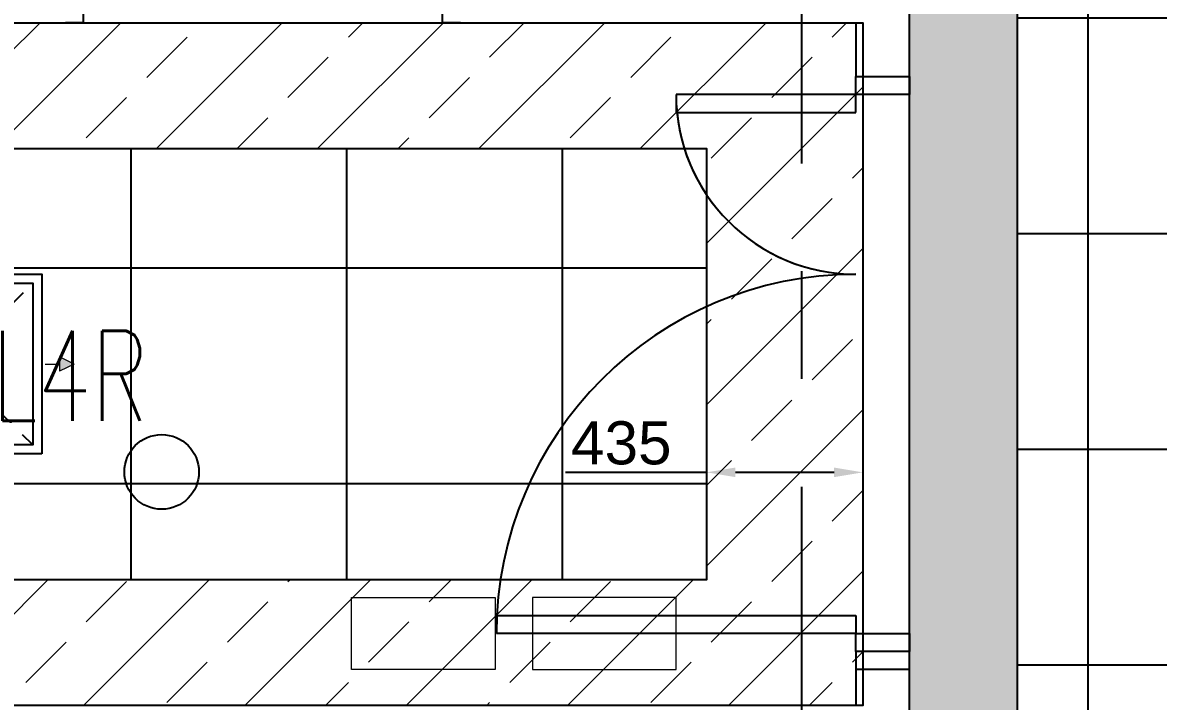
# Model space of a CAD drawing. Header units: millimetres. Extents: x -92759 to 184353, y -15225 to 86714.
# Drawn here: x -62702 to -59541, y 40303 to 42191 of the extents above; entities that cross this region are included whole.
import ezdxf

# ---------------------------------------------------------------- set-up
doc = ezdxf.new("R2010")
doc.units = ezdxf.units.MM
for name, pattern in [('Aligning Line', [3.2004, 1.6002, -1.6002]), ('HIDDEN', [0.375, 0.25, -0.125]), ('IDA - Grid Line', [2100, 1200, -300, 300, -300])]:
    doc.linetypes.add(name, pattern=pattern)
doc.layers.get('Defpoints').update_dxf_attribs({"color": 8})
for name, color, linetype in [('0-1', 9, 'Continuous'), ('A-_DOOR----_E', 8, 'Continuous'), ('A-_WALL----_H-1', 9, 'Continuous'), ('A-_WALLPRTN_E', 8, 'Continuous'), ('A-PATT-CONC', 8, 'Continuous'), ('E-_LITG _ CKT -DB', 1, 'HIDDEN'), ('E-legend', 1, 'Continuous'), ('HF', 7, 'Continuous'), ('HFI 02', 7, 'Continuous'), ('M-ACMV_FCU', 5, 'Continuous')]:
    doc.layers.add(name, color=color, linetype=linetype)
for name, color, linetype, lineweight in [('HFI 9MM FPB', 94, 'Continuous', 5), ('M-ACMV_Control Panel', 7, 'Continuous', 25), ('M-ACMV_CP', 1, 'Continuous', 25), ('M-ACMV_CP_ HL', 7, 'Continuous', 20), ('M-ACMV_SAG', 5, 'Continuous', 25)]:
    doc.layers.add(name, color=color, linetype=linetype, lineweight=lineweight)
doc.layers.add('S-_ANOTGRID_E-1', color=9, linetype='IDA - Grid Line', true_color=0x808080)
doc.styles.add('Arial', font='arial.ttf')
doc.styles.add('Simplex', font='simplex_.ttf', dxfattribs={"width": 0.7, "height": 449.9999999999998})
doc.styles.get("Standard").update_dxf_attribs({"font": 'arial.ttf'})
doc.dimstyles.get("Standard").update_dxf_attribs({"dimtxt": 0.18, "dimasz": 0.18, "dimexe": 0.18, "dimexo": 0.0625, "dimgap": 0.09, "dimtad": 0, "dimtih": 1, "dimtoh": 1, "dimdec": 4, "dimzin": 0, "dimdsep": 46, "dimtxsty": 'Standard', "dimcen": 0.09, "dimadec": 0, "dimazin": 0, "dimtfac": 1, "dimtdec": 4, "dimtofl": 0, "dimtmove": 0, "dimatfit": 3, "dimfxl": 1, "dimtolj": 1, "dimtzin": 0, "dimarcsym": 0})
pattern_1 = [(0, (-11870.95033970803, 40538.29041519728), (609.6, 152.4), [50.292, -406.908, 50.292, -406.908, -2438.4]), (0, (-11870.95033970803, 40538.29041519728), (609.6, 152.4), [-914.4, 50.292, -864.1080000000001, 50.292, -406.908, -1066.8]), (0, (-11870.95033970803, 40538.29041519728), (609.6, 152.4), [-2286, 50.292, -254.508, 50.292, -711.7080000000001]), (120, (-11642.35033970803, 40614.49041519727), (-436.7822715367483, 451.7290861469939), [50.29199999999999, -406.9079999999999, 50.29199999999999, -406.9079999999999, -2438.399999999999]), (120, (-11642.35033970803, 40614.49041519727), (-436.7822715367483, 451.7290861469939), [-914.3999999999997, 50.29199999999999, -864.1079999999998, 50.29199999999999, -406.9079999999999, -1066.799999999999]), (120, (-11642.35033970803, 40614.49041519727), (-436.7822715367483, 451.7290861469939), [-2285.999999999999, 50.29199999999999, -254.5079999999999, 50.29199999999999, -711.7079999999999]), (240, (-11566.15033970803, 40919.29041519728), (-172.8177284632514, -604.1290861469938), [50.292, -406.908, 50.292, -406.908, -2438.4]), (240, (-11566.15033970803, 40919.29041519728), (-172.8177284632514, -604.1290861469938), [-914.4, 50.292, -864.1080000000001, 50.292, -406.908, -1066.8]), (240, (-11566.15033970803, 40919.29041519728), (-172.8177284632514, -604.1290861469938), [-2286, 50.292, -254.508, 50.292, -711.7080000000001])]

# ---------------------------------------------------------------- blocks, each defined once
blk = doc.blocks.new('IDA - F - Single - Swing1 - 1100L X 2200H -TD-03-10510365-BLK8_RHH_1ST STOREY PLAN')
at = {"layer": 'A-_DOOR----_E'}
for p, q in [((-550.0000000000018, 75.00000000045367), (-500.0000000000019, 75.00000000045382)), ((-500.0000000000019, 75.00000000045382), (-500.0000000000014, -75.00000000048006)), ((499.9999999999973, 75.00000000045706), (549.999999999998, 75.00000000045722)), ((499.9999999999977, -75.00000000047682), (499.9999999999973, 75.00000000045706)), ((-500.0000000000014, -75.00000000048006), (-550.0000000000014, -75.00000000048021)), ((449.999999999996, -75.00000000000688), (499.999999999996, -75.00000000000688)), ((449.999999999996, -1075.000000000007), (449.999999999996, -75.0000000000069)), ((499.999999999996, -75.00000000000688), (499.999999999996, -1075.000000000007)), ((549.9999999999984, -75.00000000047666), (499.9999999999977, -75.00000000047682)), ((499.999999999996, -1075.000000000007), (449.999999999996, -1075.000000000007))]:
    blk.add_line(p, q, dxfattribs=at)
blk.add_arc((499.9999999999996, -75.0000000000127), 999.9999999999953, 179.9999999999999, 269.9999999999995, dxfattribs=at)
blk = doc.blocks.new('IDA - F - DoubleUnbalanced - Swing - 1600L X 2200H - TD-02-10538727-BLK8_RHH_1ST STOREY PLAN')
at = {"layer": 'A-_DOOR----_E'}
for p, q in [((-550.0000000000039, 74.99999999999511), (-500.0000000000044, 74.99999999999527)), ((-500.0000000000044, 74.99999999999527), (-500.0000000000038, -75.00000000000473)), ((999.9999999999948, 75.00000000000011), (1049.999999999995, 75.00000000000027)), ((999.9999999999953, -74.99999999999987), (999.9999999999948, 75.00000000000011)), ((-500.0000000000038, -75.00000000000473), (-550.0000000000031, -75.00000000000489)), ((-500.000000000003, -75.00000000000647), (-500.000000000003, -575.0000000000064)), ((-450.000000000003, -75.00000000000647), (-500.000000000003, -75.00000000000647)), ((-450.000000000003, -575.0000000000064), (-450.000000000003, -75.00000000000651)), ((949.9999999999984, -75.00000000000719), (999.9999999999984, -75.00000000000719)), ((949.9999999999984, -1075.000000000007), (949.9999999999984, -75.00000000000718)), ((999.9999999999984, -75.00000000000719), (999.9999999999984, -1075.000000000007)), ((1049.999999999995, -74.99999999999972), (999.9999999999953, -74.99999999999987)), ((-500.000000000003, -575.0000000000064), (-450.000000000003, -575.0000000000064)), ((999.9999999999984, -1075.000000000007), (949.9999999999984, -1075.000000000007))]:
    blk.add_line(p, q, dxfattribs=at)
for centre, radius, start, end in [((-500.0000000000051, -75.00000000000664), 499.9999999999997, 269.9999999999997, 4.452776554048924e-14), ((-500.0000000000051, -75.00000000000666), 499.9999999999996, 269.9999999999994, 359.9999999999994), ((1000.000000000002, -75.00000000000745), 1000.000000000001, 180.0000000000002, 269.9999999999998), ((1000.000000000002, -75.00000000000746), 1000.000000000001, 180.0000000000002, 269.9999999999999)]:
    blk.add_arc(centre, radius, start, end, dxfattribs=at)
blk = doc.blocks.new('A$Cb2bf8f38')
at = {"layer": 'A-_WALL----_H-1'}
h = blk.add_hatch(dxfattribs=at)
h.set_pattern_fill('FP_1', color=256, style=0, pattern_type=2)
h.set_pattern_definition(pattern_1)
h.paths.add_polyline_path([(-17375.00000000019, 7749.999999994703), (-17300.00000000023, 7749.999999994703), (-17300.00000000023, 7899.999999994703), (-17450.00000000023, 7899.999999994703), (-17450.00000000023, 7749.999999994703), (-17437.05988860507, 7749.999999994703)])
h.paths.add_polyline_path([(-17375.00000000027, 9499.999999994547), (-17300.00000000023, 9499.999999994616), (-17300.00000000023, 9649.999999995794), (-17450.00000000017, 9649.999999995794), (-17450.00000000017, 9499.999999994616), (-17437.05988860507, 9499.999999994609)])
h = blk.add_hatch(dxfattribs=at)
h.set_pattern_fill('FP_1', color=256, style=0, pattern_type=2)
h.set_pattern_definition(pattern_1)
h.paths.add_polyline_path([(-17300.00000000023, 5299.999999994681), (-17300.00000000023, 7849.999999994681), (-17450.00000000023, 7849.999999994681), (-17450.00000000023, 5299.999999994681), (-17437.05988860507, 5299.999999994681)])
at = {"layer": 'A-_WALLPRTN_E'}
for p, q in [((-17450.00000000016, 9649.99999999583), (-17450.00000000016, 9499.999999994652)), ((-17300.00000000023, 9499.999999994652), (-17300.00000000023, 9649.99999999583)), ((-17450.00000000016, 9499.999999994652), (-17300.00000000023, 9499.999999994652)), ((-17450.00000000023, 7899.999999994739), (-17450.00000000023, 7749.999999994739)), ((-17300.00000000023, 7899.999999994739), (-17450.00000000023, 7899.999999994739)), ((-17300.00000000023, 5149.999999994776), (-17300.00000000023, 7899.999999994739)), ((-17300.00000000023, 7849.999999994714), (-17450.00000000023, 7849.999999994714))]:
    blk.add_line(p, q, dxfattribs=at)
at = {"layer": 'S-_ANOTGRID_E-1'}
blk.add_line((-17600.00000000044, -20141.41303295737), (-17600.00000000044, 53272.8020007598), dxfattribs=at)
at = {"layer": 'A-_DOOR----_E'}
for name, p, rotation in [('IDA - F - Single - Swing1 - 1100L X 2200H -TD-03-10510365-BLK8_RHH_1ST STOREY PLAN', (-19100.00000000425, 9724.999999995853), 180), ('IDA - F - DoubleUnbalanced - Swing - 1600L X 2200H - TD-02-10538727-BLK8_RHH_1ST STOREY PLAN', (-17375.00000000019, 8949.9999999947), 269.9999999999999)]:
    blk.add_blockref(name, p, dxfattribs=dict(at, rotation=rotation))
blk = doc.blocks.new('*D678')
at = {"layer": 'Defpoints', "color": 0, "transparency": 16777216}
for p in [(-5994.049660292178, 468161.709584798), (-5559.053121221266, 468161.709584798), (-5994.049660292178, 467860.4317165469)]:
    blk.add_point(p, dxfattribs=at)
at = {"layer": 'HFI 02', "color": 0, "lineweight": -2, "transparency": 16777216}
for p, q in [((-5994.049660292178, 468161.647084798), (-5994.049660292178, 467860.2517165469)), ((-5559.053121221266, 468161.647084798), (-5559.053121221266, 467860.2517165469)), ((-5994.049660292178, 467860.4317165469), (-6386.972264863144, 467860.4317165469)), ((-5639.053121221266, 467860.4317165469), (-5914.049660292178, 467860.4317165469))]:
    blk.add_line(p, q, dxfattribs=at)
at = {"layer": 'HFI 02', "color": 0, "transparency": 16777216}
for points in [[(-5914.049660292178, 467873.7650498802), (-5914.049660292178, 467847.0983832136), (-5994.049660292178, 467860.4317165469)], [(-5639.053121221266, 467873.7650498802), (-5639.053121221266, 467847.0983832136), (-5559.053121221266, 467860.4317165469)]]:
    blk.add_solid(points, dxfattribs=at)
at = {"layer": 'HFI 02', "color": 152, "true_color": 0x2776bb, "transparency": 16777216, "insert": (-6231.542524071876, 467941.7414027679), "char_height": 120, "attachment_point": 5, "style": 'Arial'}
blk.add_mtext('\\A1;435', dxfattribs=at)
blk = doc.blocks.new('A$C020d881d')
at = {"layer": 'E-legend', "lineweight": 25}
blk.add_circle((818.6643091849692, 171.9994699180243), 103.8225529415026, dxfattribs=at)
at = {"layer": 'E-legend', "lineweight": 25, "style": 'Simplex', "width": 0.7}
blk.add_text('L4R', height=250, dxfattribs=at).set_placement((345.2158131215483, 314.3464861893663))
blk = doc.blocks.new('EL_B8_L1_R4')
at = {"layer": 'E-_LITG _ CKT -DB', "ltscale": 0.5}
blk.add_blockref('A$C020d881d', (-9407.631549622485, -32330.34025138321), dxfattribs=at)
blk = doc.blocks.new('A$Ce886c8c0')
at = {"layer": 'M-ACMV_Control Panel', "lineweight": 5}
blk.add_lwpolyline([(200, -200.0000000001164), (200, 199.9999999998836), (0, 199.9999999998836), (0, -199.9999999998836)], close=True, dxfattribs=at)
blk.add_solid([(0, -199.9999999998836), (200, -200.0000000001164), (200, 199.9999999998836), (0, -199.9999999998836)], dxfattribs=at)
blk = doc.blocks.new('A$C638750fc')
at = {"layer": 'M-ACMV_SAG', "ltscale": 100}
h = blk.add_hatch(color=5, dxfattribs=at)
h.dxf.hatch_style = 1
h.paths.add_polyline_path([(-20.15534613802447, 299.9102932760288), (20.15534613802447, 299.9102932760288), (-6.661338147750939e-16, 340.2209855520632)])
h = blk.add_hatch(color=5, dxfattribs=at)
h.dxf.hatch_style = 1
h.paths.add_polyline_path([(-299.9102932760434, 20.15534613801719), (-340.2209855520632, 4.440892098500626e-16), (-299.9102932760434, -20.1553461380172)])
h = blk.add_hatch(color=5, dxfattribs=at)
h.dxf.hatch_style = 1
h.paths.add_polyline_path([(299.9102932760434, -20.15534613801719), (340.2209855520632, -1.332267629550188e-15), (299.9102932760434, 20.15534613801719)])
h = blk.add_hatch(color=5, dxfattribs=at)
h.dxf.hatch_style = 1
h.paths.add_polyline_path([(-4.440892098500626e-16, -340.2209855520632), (20.15534613802447, -299.9102932760288), (-20.15534613802447, -299.9102932760288)])
at = {"layer": 'M-ACMV_SAG', "color": 5, "lineweight": 0}
for p, q in [((0, 340.2209855520632), (-20.15534613802447, 299.9102932760288)), ((0, 340.2209855520632), (20.15534613802447, 299.9102932760288)), ((20.15534613802447, 299.9102932760288), (-20.15534613802447, 299.9102932760288)), ((0, 259.5996009999944), (0, 299.9102932760288)), ((-340.2209855520632, 0), (-299.9102932760434, 20.15534613801719)), ((-340.2209855520632, 0), (-299.9102932760434, -20.15534613801719)), ((-299.9102932760434, 20.15534613801719), (-299.9102932760434, -20.15534613801719)), ((-259.5996009999944, 0), (-299.9102932760434, 0)), ((259.5996009999944, 0), (299.9102932760434, 0)), ((299.9102932760434, 20.15534613801719), (299.9102932760434, -20.15534613801719)), ((340.2209855520632, 0), (299.9102932760434, 20.15534613801719)), ((340.2209855520632, 0), (299.9102932760434, -20.15534613801719)), ((0, -259.5996010000017), (0, -299.9102932760288)), ((20.15534613802447, -299.9102932760288), (-20.15534613802447, -299.9102932760288)), ((0, -340.2209855520632), (-20.15534613802447, -299.9102932760288)), ((0, -340.2209855520632), (20.15534613802447, -299.9102932760288))]:
    blk.add_line(p, q, dxfattribs=at)
at = {"layer": 'M-ACMV_SAG', "color": 5, "linetype": 'Aligning Line', "ltscale": 25}
for p, q in [((224.9996999999858, -224.9997000000149), (-224.9996999999858, 224.9997000000076)), ((-224.9996999999858, -224.9997000000076), (224.9996999999858, 224.9997000000076))]:
    blk.add_line(p, q, dxfattribs=at)
at = {"layer": 'M-ACMV_SAG', "color": 5}
for points in [[(249.9996249999967, -249.9996249999967), (-249.9996249999967, -249.9996249999967), (-249.9996249999967, 249.9996249999967), (249.9996249999967, 249.9996249999967)], [(-224.9996999999858, 224.9997000000003), (224.9996999999858, 224.9997000000003), (224.9996999999858, -224.9997000000003), (-224.9996999999858, -224.9997000000003)]]:
    blk.add_lwpolyline(points, close=True, dxfattribs=at)
blk.add_circle((0, 0), 125, dxfattribs=at)
blk = doc.blocks.new('ACMV_B8L1_R9')
at = {"layer": 'M-ACMV_CP', "lineweight": 5, "rotation": 270}
blk.add_blockref('A$Ce886c8c0', (228719.9999999973, -69363.36212984436), dxfattribs=at)
at = {"layer": 'M-ACMV_CP_ HL', "lineweight": 5, "xscale": -1, "rotation": 270}
blk.add_blockref('A$Ce886c8c0', (228216.7759472885, -69563.3621298439), dxfattribs=at)
at = {"layer": 'M-ACMV_SAG'}
blk.add_blockref('A$C638750fc', (226904.2049531064, -68713.36212984422), dxfattribs=at)
blk = doc.blocks.new('RCP_B8L1')
at = {"layer": 'A-PATT-CONC'}
h = blk.add_hatch(dxfattribs=at)
h.set_pattern_fill('ANSI37', color=256, scale=189, angle=45)
h.set_pattern_definition([(90, (-3329.04966029241, 499461.7095847975), (-600.075, 0), []), (180, (-3329.04966029241, 499461.7095847975), (-5.684341886080801e-14, -600.075), [])])
h.paths.add_polyline_path([(-5129.04966029241, 499461.7095847975), (-3329.04966029241, 499461.7095847975), (-3329.04966029241, 465261.7095847975), (-5129.04966029241, 465261.7095847975), (-5129.04966029241, 497661.7095847975)])
h = blk.add_hatch(dxfattribs=at)
h.set_pattern_fill('ANSI37', color=256, scale=189, angle=45)
h.set_pattern_definition([(90, (-15594.04966029218, 468161.7095847975), (-600.075, 0), []), (180, (-15594.04966029218, 468161.7095847975), (-5.684341886080801e-14, -600.075), [])])
h.paths.add_polyline_path([(-15594.04966029218, 468761.7095847975), (-5994.049660292178, 468761.7095847975), (-5994.049660292178, 467561.7095847975), (-15594.04966029218, 467561.7095847975)])
at = {"layer": 'HFI 9MM FPB'}
h = blk.add_hatch(dxfattribs=at)
h.set_pattern_fill('ANSI33', color=256, scale=50)
h.set_pattern_definition([(45, (-299999.9999999999, 499999.9999999999), (-224.5064030267288, 224.5064030267288), []), (45, (-299775.4934999999, 499999.9999999999), (-224.5064030267288, 224.5064030267288), [158.75, -79.375])])
h.paths.add_polyline_path([(-5429.053121221266, 464761.7095847974), (-5429.053121221325, 497561.7095847974), (-6479.049660291901, 497561.7095847975), (-6479.049660291901, 499961.7095847975), (-3029.04966029241, 499961.7095847975), (-3029.053121221266, 482711.709584797), (-2429.049660291363, 482711.709584797), (-2429.049660291363, 481511.7095847972), (-3029.049660291363, 481511.7095847972), (-3029.049660292061, 475336.7096712132), (-2679.04966029241, 475336.7096712132), (-2679.049660292876, 464761.7095847974)])
h.paths.add_polyline_path([(-5129.04966029241, 499461.7095847975), (-3329.04966029241, 499461.7095847975), (-3329.04966029241, 465261.7095847975), (-5129.04966029241, 465261.7095847975), (-5129.04966029241, 497661.7095847975)], flags=16)
h = blk.add_hatch(dxfattribs=at)
h.set_pattern_fill('ANSI33', color=256, scale=50)
h.set_pattern_definition([(45, (0, 0), (-224.5064030267288, 224.5064030267288), []), (45, (224.5065, 0), (-224.5064030267288, 224.5064030267288), [158.75, -79.375])])
h.paths.add_polyline_path([(-16029.04966029218, 469111.7095847985), (-5559.053121221266, 469111.7095847985), (-5559.053121221266, 467211.7095847974), (-16029.04966029218, 467211.7095847974)])
h.paths.add_polyline_path([(-15594.04966029218, 468761.7095847975), (-5994.049660292178, 468761.7095847975), (-5994.049660292178, 467561.7095847975), (-15594.04966029218, 467561.7095847975)], flags=16)
at = {"layer": 'HF'}
for points in [[(-5429.053121221266, 464761.7095847974), (-5429.053121221325, 497561.7095847974), (-6479.049660291901, 497561.7095847975), (-6479.049660291901, 499961.7095847975), (-3029.04966029241, 499961.7095847975), (-3029.053121221266, 482711.709584797), (-2429.049660291363, 482711.709584797), (-2429.049660291363, 481511.7095847972), (-3029.049660291363, 481511.7095847972), (-3029.049660292061, 475336.7096712132), (-2679.04966029241, 475336.7096712132), (-2679.049660292876, 464761.7095847974)], [(-5129.04966029241, 499461.7095847975), (-3329.04966029241, 499461.7095847975), (-3329.04966029241, 465261.7095847975), (-5129.04966029241, 465261.7095847975), (-5129.04966029241, 497661.7095847975)], [(-16029.04966029218, 469111.7095847985), (-5559.053121221266, 469111.7095847985), (-5559.053121221266, 467211.7095847974), (-16029.04966029218, 467211.7095847974)]]:
    blk.add_lwpolyline(points, close=True, dxfattribs=at)
at = {"layer": 'HFI 02'}
blk.add_lwpolyline([(-15594.04966029218, 468761.7095847975), (-5994.049660292178, 468761.7095847975), (-5994.049660292178, 467561.7095847975), (-15594.04966029218, 467561.7095847975)], close=True, dxfattribs=at)
dim = blk.add_linear_dim(base=(-5994.049660292178, 467860.4317165469), p1=(-5559.053121221266, 468161.709584798), p2=(-5994.049660292178, 468161.709584798), dimstyle='Standard', dxfattribs=at)
dim.commit()
dim.dimension.update_dxf_attribs({"geometry": '*D678', "text_midpoint": (-6231.542524071876, 467860.4317165469), "dimtype": 128})

msp = doc.modelspace()

# ---------------------------------------------------------------- block references
at = {"layer": '0-1'}
msp.add_blockref('A$Cb2bf8f38', (-42933.02231215651, 32541.23510078315), dxfattribs=at)

# ---------------------------------------------------------------- next in the draw order: block references
at = {"color": 0}
msp.add_blockref('EL_B8_L1_R4', (-53725.94848348013, 73099.57588224312), dxfattribs=at)
at = {"layer": 'A-PATT-CONC', "color": 152, "true_color": 0x2776bb}
msp.add_blockref('RCP_B8L1', (-54803.97265186458, -426920.4744840196), dxfattribs=at)

# ---------------------------------------------------------------- next in the draw order: block references
at = {"layer": 'M-ACMV_FCU', "color": 5}
msp.add_blockref('ACMV_B8L1_R9', (-289803.0223121543, 109954.5972306221), dxfattribs=at)

doc.saveas('drawing.dxf')
